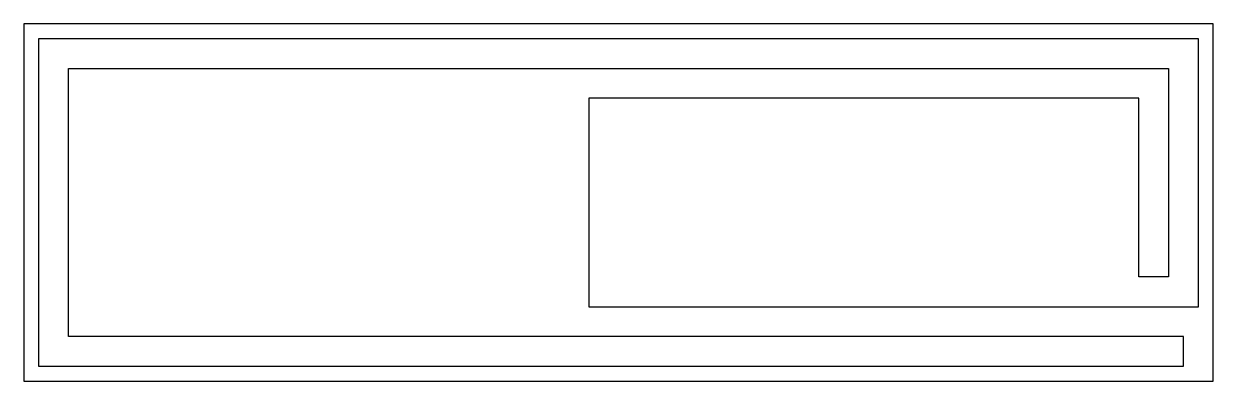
# Model space of a CAD drawing. Extents: x -20 to 20, y -6 to 6.
import ezdxf

# ---------------------------------------------------------------- set-up
doc = ezdxf.new("R2010")
doc.units = 0

msp = doc.modelspace()

# ---------------------------------------------------------------- linework, layer by layer
at = {"layer": 'COPPER (ANNEALED)'}
msp.add_lwpolyline([(19.5, 5.5), (-19.5, 5.5), (-19.5, -5.5), (19, -5.5), (19, -4.5), (-18.5, -4.5), (-18.5, 4.5), (18.5, 4.5), (18.5, -2.5), (17.5, -2.5), (17.5, 3.5), (-1, 3.5), (-1, -3.5), (19.5, -3.5)], close=True, dxfattribs=at)
at = {"layer": 'FR-4 (LOSSY)'}
msp.add_lwpolyline([(-20, -6), (20, -6), (20, 6), (-20, 6)], close=True, dxfattribs=at)

doc.saveas('drawing.dxf')
